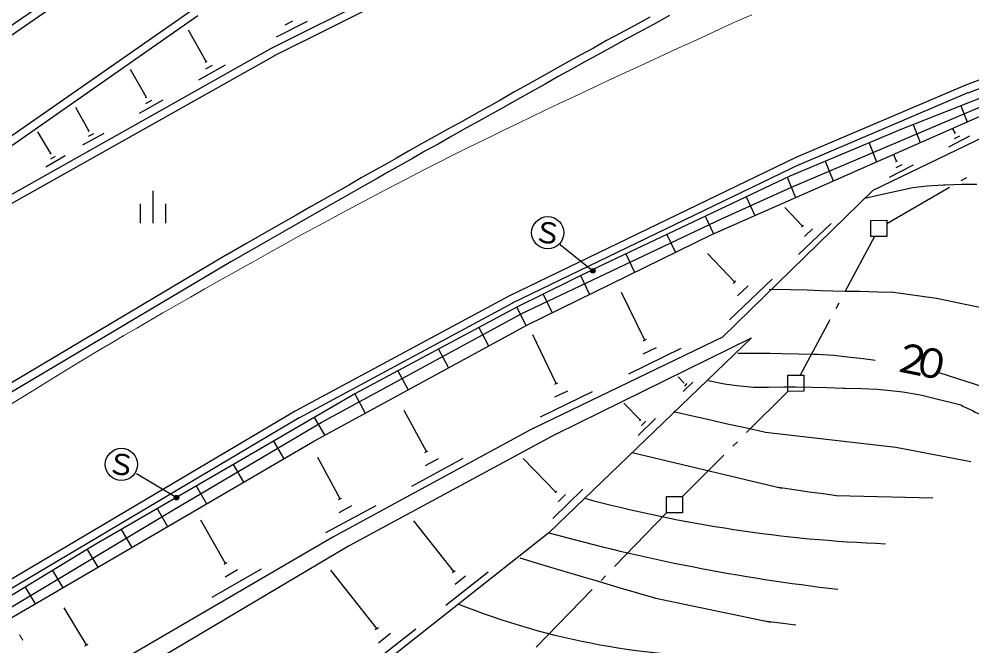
# Model space of a CAD drawing. Units: millimetres, scale not verified. Extents: x 40000 to 680000, y 20000 to 380000.
# Drawn here: x 84707 to 144047, y 248680 to 287728 of the extents above; entities that cross this region are included whole.
import ezdxf
from ezdxf.enums import TextEntityAlignment as Align

# ---------------------------------------------------------------- set-up
doc = ezdxf.new("R2010")
doc.units = ezdxf.units.MM
doc.header["$LTSCALE"] = 1000
doc.linetypes.add('CHAIN', pattern=[18.5, 12, -1.5, 3.5, -1.5])
for name, color, linetype, lineweight in [('M-BGD', 7, 'Continuous', 25), ('M-BGD-HTXT', 7, 'Continuous', 13), ('M-BMK', 2, 'CHAIN', 13), ('M-BMK-ROW', 30, 'Continuous', 25), ('M-STR-STRC', 7, 'Continuous', 25)]:
    doc.layers.add(name, color=color, linetype=linetype, lineweight=lineweight)
doc.styles.add('ＭＳ ゴシック', font='')
doc.styles.get('ＭＳ ゴシック').set_extended_font_data('MS Gothic')

msp = doc.modelspace()

# ---------------------------------------------------------------- linework, layer by layer
at = {"layer": 'M-BGD'}
for p, q in [((120657, 296023), (100375, 285881)), ((120878, 295572), (100596, 285430)), ((92037, 292695), (67875, 276063)), ((92318, 292284), (68146, 275632)), ((95541, 288330), (70999, 271206)), ((95832, 287919), (71280, 270796)), ((123986, 287839), (123045, 287336)), ((125219, 287941), (124217, 287398)), ((155186, 288084), (143606, 283587)), ((100745, 286623), (102668, 287588)), ((101275, 287376), (101756, 287617)), ((123045, 287336), (122153, 286844)), ((124217, 287398), (123276, 286896)), ((155267, 287573), (143788, 283116)), ((96367, 285074), (95262, 287036)), ((122153, 286844), (121292, 286382)), ((123276, 286896), (122384, 286403)), ((155512, 287109), (139714, 280890)), ((121292, 286382), (120471, 285920)), ((122384, 286403), (121533, 285941)), ((100375, 285881), (83650, 276476)), ((100616, 285440), (83892, 276035)), ((119659, 285477), (118858, 285035)), ((120471, 285920), (119659, 285477)), ((120702, 285479), (119891, 285037)), ((121533, 285941), (120702, 285479)), ((95908, 283940), (97570, 284875)), ((96307, 285043), (96417, 285104)), ((96348, 284622), (96758, 284864)), ((118858, 285035), (118057, 284583)), ((119891, 285037), (119089, 284585)), ((154499, 285096), (137883, 277044)), ((92622, 282873), (91647, 284596)), ((118057, 284583), (117236, 284121)), ((119089, 284585), (118288, 284142)), ((116395, 283649), (115523, 283166)), ((117236, 284121), (116395, 283649)), ((117477, 283680), (116636, 283208)), ((118288, 284142), (117477, 283680)), ((115523, 283166), (114602, 282644)), ((116636, 283208), (115754, 282716)), ((143606, 283587), (133089, 279112)), ((143798, 283126), (133290, 278651)), ((92212, 281870), (93684, 282694)), ((92572, 282843), (92662, 282893)), ((92602, 282472), (92973, 282683)), ((114602, 282644), (113631, 282101)), ((115754, 282716), (114833, 282203)), ((127843, 274305), (146869, 282711)), ((132813, 277264), (146213, 282968)), ((89047, 280773), (88243, 282216)), ((113320, 281930), (112339, 281378)), ((113631, 282101), (113320, 281930)), ((114833, 282203), (113862, 281661)), ((143351, 282322), (143742, 281329)), ((112339, 281378), (111417, 280865)), ((113571, 281500), (112580, 280947)), ((113862, 281661), (113571, 281500)), ((86693, 279347), (85880, 280699)), ((89007, 280753), (89087, 280794)), ((111417, 280865), (110556, 280383)), ((112580, 280947), (111658, 280425)), ((139714, 280890), (132698, 277951)), ((140378, 281151), (140816, 280037)), ((142999, 280639), (142866, 280898)), ((88687, 279891), (89999, 280614)), ((89037, 280423), (89358, 280603)), ((110556, 280383), (109735, 279931)), ((111658, 280425), (110797, 279942)), ((142610, 279777), (143922, 280450)), ((142959, 280619), (143039, 280660)), ((142970, 280289), (143290, 280459)), ((109735, 279931), (108964, 279489)), ((110797, 279942), (109986, 279490)), ((137620, 280065), (138103, 278838)), ((86374, 278515), (87575, 279228)), ((86653, 279327), (86723, 279367)), ((86684, 279016), (86984, 279197)), ((108213, 279067), (107481, 278655)), ((108964, 279489), (108213, 279067)), ((109205, 279048), (108454, 278626)), ((109986, 279490), (109205, 279048)), ((133089, 279112), (115201, 270477)), ((139353, 278870), (139164, 279307)), ((107481, 278655), (106750, 278243)), ((108454, 278626), (107723, 278214)), ((133310, 278661), (115412, 270026)), ((134899, 278873), (135412, 277649)), ((138914, 277887), (140406, 278651)), ((139313, 278850), (139404, 278890)), ((139324, 278479), (139695, 278670)), ((106019, 277831), (105278, 277409)), ((106750, 278243), (106019, 277831)), ((107002, 277802), (106270, 277390)), ((107723, 278214), (107002, 277802)), ((132698, 277951), (120716, 272247)), ((132531, 277881), (133063, 276611)), ((105278, 277409), (104517, 276967)), ((106270, 277390), (105529, 276968)), ((128456, 275286), (132813, 277264)), ((139516, 277056), (140368, 277228)), ((140368, 277228), (141250, 277339)), ((141250, 277339), (142282, 277411)), ((142282, 277411), (142372, 277411)), ((142372, 277411), (143425, 277453)), ((143425, 277453), (144347, 277444)), ((93045, 277027), (93048, 275022)), ((104517, 276967), (103716, 276514)), ((104758, 276536), (103957, 276074)), ((105529, 276968), (104758, 276536)), ((137883, 277044), (128544, 267930)), ((129978, 276657), (130532, 275495)), ((137382, 276562), (138565, 276845)), ((138565, 276845), (139516, 277056)), ((92245, 276224), (92246, 275021)), ((93850, 275024), (93848, 276226)), ((102865, 276032), (101963, 275520)), ((103716, 276514), (102865, 276032)), ((103957, 276074), (103116, 275592)), ((133486, 274833), (132402, 275984)), ((101963, 275520), (101002, 274967)), ((103116, 275592), (102215, 275079)), ((127431, 275444), (127950, 274352)), ((101002, 274967), (99960, 274374)), ((102215, 275079), (101243, 274526)), ((116015, 269381), (128456, 275286)), ((133238, 273058), (135270, 274986)), ((133426, 274773), (133556, 274893)), ((99960, 274374), (98839, 273731)), ((101243, 274526), (100212, 273934)), ((116380, 268690), (127843, 274305)), ((125049, 274310), (125580, 273196)), ((133617, 274192), (134128, 274663)), ((98839, 273731), (97637, 273048)), ((100212, 273934), (99090, 273291)), ((97627, 273038), (79050, 261997)), ((99090, 273291), (97888, 272607)), ((122498, 273095), (123042, 271953)), ((129271, 271339), (127588, 273118)), ((97888, 272607), (79302, 261566)), ((99161, 272549), (99181, 272549)), ((120716, 272247), (115700, 269782)), ((119668, 271748), (120227, 270574)), ((128944, 269003), (131616, 271533)), ((129191, 271259), (129351, 271419)), ((123674, 267733), (122231, 270692)), ((129443, 270487), (130113, 271120)), ((131427, 270911), (132750, 270873)), ((132750, 270873), (133782, 270854)), ((133782, 270854), (134624, 270825)), ((134624, 270825), (135386, 270806)), ((135386, 270806), (136168, 270787)), ((136168, 270787), (137070, 270769)), ((137070, 270769), (138182, 270740)), ((138182, 270740), (139094, 270721)), ((139024, 270731), (141831, 270334)), ((115201, 270477), (101900, 263312)), ((115432, 270036), (102132, 262871)), ((117342, 270589), (117907, 269438)), ((141831, 270334), (144729, 269737)), ((115700, 269782), (105667, 264408)), ((115703, 269784), (116270, 268630)), ((103518, 262602), (116015, 269381)), ((103099, 261449), (116380, 268690)), ((113333, 268514), (113949, 267364)), ((118165, 265029), (116692, 268051)), ((116736, 262251), (128544, 267930)), ((130309, 267872), (117697, 255727)), ((118179, 261892), (130309, 267872)), ((123563, 267683), (123774, 267783)), ((110834, 267175), (111459, 266007)), ((122674, 265627), (125940, 267225)), ((123575, 266881), (124396, 267273)), ((129478, 266919), (130621, 266921)), ((130621, 266921), (131473, 266912)), ((131473, 266912), (132214, 266903)), ((132214, 266903), (133227, 266884)), ((133227, 266884), (134189, 266856)), ((134189, 266856), (134439, 266846)), ((134439, 266846), (135442, 266787)), ((135442, 266787), (136294, 266698)), ((136294, 266698), (137276, 266579)), ((137276, 266579), (138018, 266480)), ((108298, 265817), (108934, 264630)), ((126113, 265060), (125752, 265441)), ((141978, 265704), (147784, 263838)), ((118065, 264979), (118265, 265079)), ((126054, 264519), (126664, 265121)), ((126103, 265040), (126133, 265080)), ((126163, 264870), (126313, 265020)), ((127616, 265213), (128629, 265014)), ((128629, 265014), (129411, 264904)), ((129411, 264904), (130453, 264806)), ((130453, 264806), (131375, 264807)), ((131375, 264807), (132337, 264818)), ((132337, 264818), (133059, 264819)), ((133059, 264819), (134101, 264791)), ((134101, 264791), (135024, 264772)), ((135024, 264772), (136046, 264743)), ((136046, 264743), (136156, 264744)), ((136156, 264744), (137189, 264715)), ((137189, 264715), (138121, 264676)), ((138121, 264676), (138792, 264617)), ((105667, 264408), (97914, 259907)), ((105611, 264377), (106257, 263171)), ((117186, 262953), (120411, 264531)), ((118076, 264187), (118887, 264579)), ((138792, 264617), (139735, 264508)), ((139735, 264508), (140727, 264349)), ((140727, 264349), (140908, 264309)), ((140928, 264309), (143354, 263691)), ((123390, 262761), (122366, 263802)), ((101900, 263312), (83003, 252110)), ((102152, 262881), (83265, 251689)), ((103094, 262914), (103741, 261799)), ((110073, 260788), (108692, 263353)), ((125464, 263275), (126637, 263006)), ((126637, 263006), (127499, 262817)), ((94273, 257141), (103518, 262602)), ((123271, 261799), (124342, 262853)), ((123350, 262731), (123420, 262791)), ((123461, 262410), (123731, 262681)), ((127499, 262817), (128362, 262628)), ((128362, 262628), (128903, 262498)), ((128903, 262498), (129825, 262299)), ((129825, 262299), (130748, 262090)), ((116736, 262251), (104247, 255457)), ((118179, 261892), (105230, 254888)), ((130748, 262090), (131199, 261990)), ((131189, 261990), (139299, 261070)), ((84109, 250364), (103099, 261449)), ((100562, 261444), (101202, 260342)), ((109972, 260728), (110173, 260838)), ((122882, 260726), (132216, 258514)), ((139299, 261070), (143980, 260174)), ((98040, 259981), (98684, 258872)), ((104695, 257843), (103312, 260408)), ((109164, 258642), (112368, 260370)), ((110024, 259926), (110825, 260358)), ((118144, 258263), (116097, 260365)), ((97914, 259907), (89386, 254948)), ((95742, 258647), (96389, 257532)), ((117946, 256609), (119818, 258436)), ((118094, 258213), (118205, 258324)), ((131975, 258564), (133128, 258405)), ((133128, 258405), (133910, 258286)), ((133910, 258286), (134772, 258167)), ((134772, 258167), (135604, 258048)), ((104594, 257793), (104795, 257894)), ((118276, 257662), (118746, 258124)), ((135584, 258048), (141618, 257906)), ((83798, 250857), (94273, 257141)), ((93307, 257234), (93958, 256113)), ((103806, 255747), (106940, 257436)), ((104646, 257002), (105427, 257424)), ((97564, 253824), (96034, 256512)), ((111777, 253313), (109287, 256477)), ((91072, 255936), (91725, 254810)), ((104247, 255457), (87172, 245511)), ((117697, 255727), (105062, 245757)), ((89386, 254948), (83471, 251375)), ((105230, 254888), (87765, 244559)), ((88947, 254683), (89615, 253578)), ((115895, 254161), (117179, 253782)), ((96735, 251728), (99800, 253477)), ((97474, 253774), (97664, 253885)), ((97535, 252992), (98306, 253434)), ((106981, 249768), (104130, 253393)), ((111697, 253253), (111857, 253383)), ((117179, 253782), (118221, 253473)), ((118221, 253473), (119074, 253213)), ((86787, 253378), (87435, 252306)), ((111289, 251228), (113922, 253296)), ((111858, 252532), (112519, 253044)), ((119074, 253213), (119836, 252994)), ((119836, 252994), (120558, 252774)), ((85079, 252346), (85711, 251299)), ((120558, 252774), (121320, 252545)), ((121320, 252545), (122212, 252286)), ((122212, 252286), (123285, 251966)), ((123285, 251966), (124368, 251647)), ((124268, 251667), (131526, 250154)), ((88902, 248740), (87512, 251057)), ((106891, 249698), (107081, 249839)), ((131115, 250244), (132108, 250115)), ((132108, 250115), (133070, 249996)), ((106433, 247392), (109417, 249752)), ((107083, 248877), (107834, 249469)), ((88811, 248690), (89002, 248801))]:
    msp.add_line(p, q, dxfattribs=at)
for centre, radius, start, end in [((151791, 279710), 18101, 242.20556, 252.44878), ((141853, 339501), 84512, 254.96752, 267.83043), ((148999, 367946), 116494, 254.41521, 263.44646), ((129179, 294201), 46195, 248.25792, 271.00964)]:
    msp.add_arc(centre, radius, start, end, dxfattribs=at)
at = {"layer": 'M-BGD-HTXT'}
msp.add_line((84738, 249370), (84952, 249031), dxfattribs=at)
at = {"layer": 'M-BMK'}
for p, q in [((129369, 287566), (130330, 287998)), ((128377, 287113), (129369, 287566)), ((126314, 286168), (127365, 286651)), ((127365, 286651), (128377, 287113)), ((125983, 286018), (126314, 286168)), ((123930, 285062), (124941, 285535)), ((124941, 285535), (125983, 286018)), ((122938, 284610), (123930, 285062)), ((121977, 284168), (122938, 284610)), ((120124, 283293), (121045, 283725)), ((121045, 283725), (121977, 284168)), ((119222, 282871), (120124, 283293)), ((117469, 282047), (118341, 282459)), ((118341, 282459), (119222, 282871)), ((116618, 281634), (117469, 282047)), ((115767, 281232), (116618, 281634)), ((114104, 280418), (114935, 280830)), ((114935, 280830), (115767, 281232)), ((113283, 280016), (114104, 280418)), ((111640, 279202), (112461, 279614)), ((112461, 279614), (113283, 280016)), ((110819, 278790), (111640, 279202)), ((109166, 277945), (109998, 278368)), ((109998, 278368), (110819, 278790)), ((108335, 277513), (109166, 277945)), ((107484, 277071), (108335, 277513)), ((105761, 276157), (106632, 276619)), ((106632, 276619), (107484, 277071)), ((104880, 275684), (105761, 276157)), ((103988, 275202), (104880, 275684)), ((103067, 274709), (103988, 275202)), ((101174, 273664), (102136, 274197)), ((102136, 274197), (103067, 274709)), ((100193, 273122), (101174, 273664)), ((99181, 272549), (100193, 273122)), ((98160, 271986), (99161, 272549)), ((97198, 271444), (98160, 271986)), ((96277, 270921), (97198, 271444)), ((95376, 270409), (96277, 270921)), ((94504, 269906), (95376, 270409)), ((92842, 268942), (93663, 269424)), ((93663, 269424), (94504, 269906)), ((92031, 268470), (92842, 268942)), ((91230, 268008), (92031, 268470)), ((90438, 267535), (91230, 268008)), ((88866, 266601), (89657, 267073)), ((89657, 267073), (90438, 267535)), ((88075, 266119), (88866, 266601)), ((87274, 265637), (88075, 266119)), ((86453, 265134), (87274, 265637)), ((85622, 264622), (86453, 265134)), ((83899, 263557), (84770, 264100)), ((84770, 264100), (85622, 264622))]:
    msp.add_line(p, q, dxfattribs=at)
at = {"layer": 'M-BMK-ROW'}
for p, q in [((143698, 277844), (143351, 277643)), ((142659, 277243), (138748, 274981)), ((137745, 275190), (138747, 275191)), ((137746, 274187), (137745, 275190)), ((138747, 275191), (138749, 274189)), ((137987, 274188), (136141, 270746)), ((138749, 274189), (137746, 274187)), ((135762, 270041), (135573, 269688)), ((135195, 268983), (133349, 265541)), ((132577, 265540), (133579, 265542)), ((132578, 264538), (132577, 265540)), ((133579, 265542), (133581, 264540)), ((132578, 264538), (130008, 261968)), ((133581, 264540), (132578, 264538)), ((129442, 261402), (129159, 261120)), ((128593, 260554), (126023, 257984)), ((125021, 257983), (126023, 257984)), ((125022, 256980), (125021, 257983)), ((126023, 257984), (126024, 256982)), ((125032, 256980), (121787, 253629)), ((126024, 256982), (125022, 256980)), ((121231, 253054), (120952, 252767)), ((120396, 252192), (116918, 248600))]:
    msp.add_line(p, q, dxfattribs=at)
at = {"layer": 'M-STR-STRC'}
for p, q in [((120320, 272138), (118403, 273669)), ((120400, 272008), (120470, 272078)), ((94381, 257999), (92024, 259399)), ((94471, 257879), (94541, 257949))]:
    msp.add_line(p, q, dxfattribs=at)
for centre, radius in [((117630, 274419), 1002), ((120440, 272048), 140), ((120440, 272048), 110), ((120440, 272048), 80.2), ((120440, 272048), 50.1), ((120440, 272048), 20), ((91081, 259989), 1002), ((94511, 257919), 140), ((94511, 257919), 110), ((94511, 257919), 80.2), ((94511, 257919), 50.1), ((94511, 257919), 20)]:
    msp.add_circle(centre, radius, dxfattribs=at)

# ---------------------------------------------------------------- texts
at = {"layer": 'M-BGD', "style": 'ＭＳ ゴシック'}
for s, p in [('２', (138831, 265339)), ('０', (140004, 265110))]:
    msp.add_text(s, height=1833, rotation=348.504, dxfattribs=at).set_placement(p, align=Align.BOTTOM_LEFT)
at = {"layer": 'M-STR-STRC', "style": 'ＭＳ ゴシック'}
for p in [(117630, 274419), (91081, 259989)]:
    msp.add_text('Ｓ', height=1320, rotation=352.937, dxfattribs=at).set_placement(p, align=Align.MIDDLE_CENTER)

doc.saveas('drawing.dxf')
